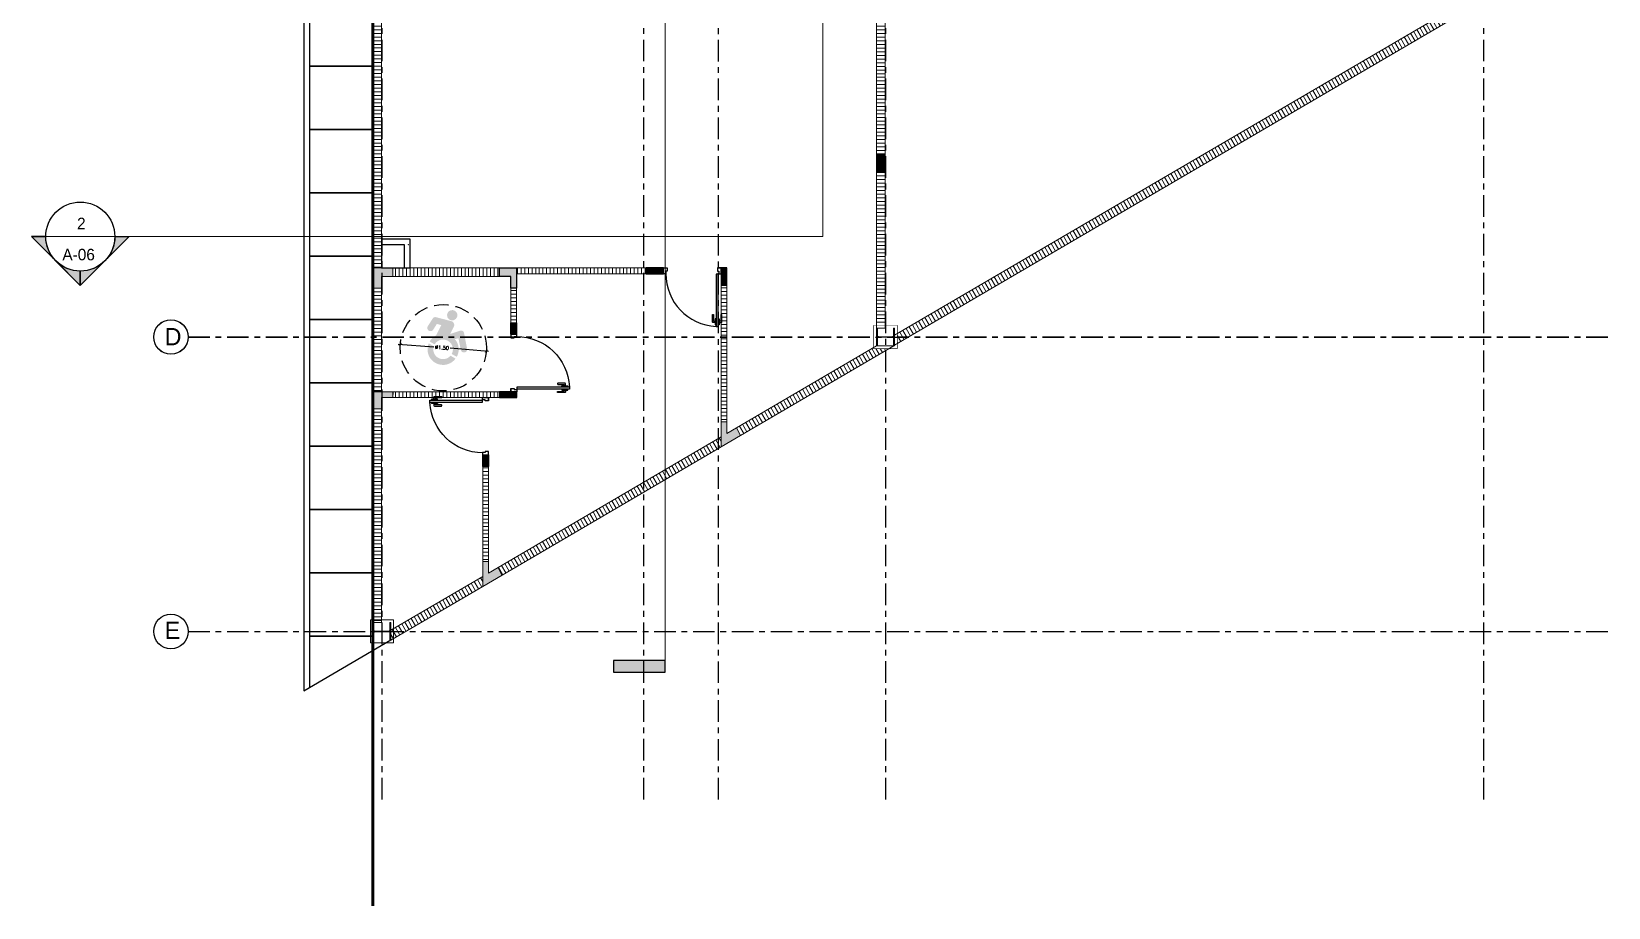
# Model space of a CAD drawing. Header units: metres. Extents: x -59490.8 to -59419, y 29869.1 to 29899.5.
# Drawn here: x -59490.82 to -59463.41, y 29869.07 to 29884.29 of the extents above; entities that cross this region are included whole.
import ezdxf

# ---------------------------------------------------------------- set-up
doc = ezdxf.new("R2010")
doc.units = ezdxf.units.M
doc.set_wipeout_variables(frame=1)
for name, pattern in [('CENTER', [2, 1.25, -0.25, 0.25, -0.25]), ('HIDDEN', [0.375, 0.25, -0.125]), ('OCULTA2', [0.3, 0.2, -0.1])]:
    doc.linetypes.add(name, pattern=pattern)
for name, color, linetype in [('AR-ACERA', 30, 'Continuous'), ('AR-DISCAPACITADO', 140, 'Continuous'), ('AR-SECCIONES CORTES', 137, 'Continuous'), ('AR-TINA LAVAR', 7, 'Continuous'), ('AR-VENTANA Y PUERTA', 143, 'Continuous'), ('ES-COLUMNA', 237, 'Continuous'), ('ES-TECHO', 154, 'Continuous'), ('LC-EJE', 105, 'Continuous')]:
    doc.layers.add(name, color=color, linetype=linetype)
doc.layers.add('AR-MURO', color=40, linetype='Continuous', lineweight=0)
doc.layers.add('ES-PLANTA', color=7, linetype='Continuous', lineweight=0)
doc.styles.add('Arial_1', font='arial.ttf', dxfattribs={"height": 0.385})
doc.styles.add('texto', font='romans.shx')
doc.dimstyles.new('DIM 25', dxfattribs={"dimtxt": 0.063, "dimasz": 0.054, "dimexe": 0.04, "dimexo": 0.05, "dimgap": 0.02, "dimtad": 1, "dimzin": 1, "dimdsep": 46, "dimtxsty": 'texto', "dimblk": 'ARCHTICK', "dimcen": 0.05, "dimdle": 0.04, "dimclrd": 256, "dimclre": 256, "dimclrt": 256, "dimadec": 0, "dimazin": 0, "dimtfac": 1, "dimtmove": 2, "dimatfit": 3, "dimldrblk": 'OPEN90', "dimfxl": 0.04, "dimlwd": -1, "dimarcsym": 0})

# ---------------------------------------------------------------- blocks, each defined once
blk = doc.blocks.new('C1')
at = {"transparency": 33554687}
h = blk.add_hatch(color=256, dxfattribs=at)
h.dxf.hatch_style = 1
h.paths.add_polyline_path([(1417.586, 300.621), (1417.486, 300.621), (1417.486, 300.321), (1417.586, 300.321)])
blk.add_lwpolyline([(1417.586, 300.621), (1417.486, 300.621), (1417.486, 300.321), (1417.586, 300.321)], close=True)
blk = doc.blocks.new('Sección - M_Extremo final de sección - Rellenado-28045-Nivel 1')
blk.add_hatch(color=256).paths.add_polyline_path([(0, 0.009), (0, 0), (-0.002, 0), (-0.002, 0.009)], flags=0)
for p, q in [((0, 0.009), (-0.002, 0.009)), ((-0.002, 0.009), (-0.002, 0)), ((0, 0), (0, 0.009)), ((-0.002, 0), (0, 0))]:
    blk.add_line(p, q)
blk = doc.blocks.new('Sección - M_Extremo inicial de sección - Rellenado-1049-Nivel 1')
h = blk.add_hatch(color=256)
edge = h.paths.add_edge_path(flags=0)
edge.add_line((-0.006, 0.00849), (-0.006, 0.006))
edge.add_arc((-0.006, 0), 0.006, 90, 135)
edge.add_line((-0.01024, 0.00424), (-0.006, 0.00849))
h = blk.add_hatch(color=256)
edge = h.paths.add_edge_path(flags=0)
edge.add_line((-0.006, 0.00849), (-0.00176, 0.00424))
edge.add_arc((-0.006, 0), 0.006, 45, 90)
edge.add_line((-0.006, 0.006), (-0.006, 0.00849))
h = blk.add_hatch(color=256)
edge = h.paths.add_edge_path(flags=0)
edge.add_line((-0.01449, 0), (-0.01024, 0.00424))
edge.add_arc((-0.006, 0), 0.006, 135, 180)
edge.add_line((-0.012, 0), (-0.01449, 0))
h = blk.add_hatch(color=256)
edge = h.paths.add_edge_path(flags=0)
edge.add_line((0.00249, 0), (0, 0))
edge.add_arc((-0.006, 0), 0.006, 360, 405)
edge.add_line((-0.00176, 0.00424), (0.00249, 0))
for p, q in [((-0.006, 0.00849), (-0.01449, 0)), ((-0.006, 0.00849), (-0.01024, 0.00424)), ((-0.006, 0.00849), (0.00249, 0)), ((-0.006, 0.006), (-0.006, 0.00849)), ((-0.006, 0.00849), (-0.006, 0.006)), ((-0.00176, 0.00424), (-0.006, 0.00849)), ((-0.01024, 0.00424), (-0.01449, 0)), ((0.00249, 0), (-0.00176, 0.00424)), ((-0.01449, 0), (-0.012, 0)), ((0, 0), (0.00249, 0)), ((-0.012, 0), (-0.01449, 0)), ((0, 0), (0.00249, 0))]:
    blk.add_line(p, q)
for start, end in [(360, 180), (90, 135), (45, 90), (135, 180), (360, 45), (180, 360)]:
    blk.add_arc((-0.006, 0), 0.006, start, end)
blk = doc.blocks.new('PUERTA 1')
at = {"layer": 'AR-VENTANA Y PUERTA', "color": 0}
for p, q in [((676477.524, 1005629.485), (676477.584, 1005629.485)), ((676477.541, 1005629.385), (676477.584, 1005629.385))]:
    blk.add_line(p, q, dxfattribs=at)
at = {"layer": 'AR-VENTANA Y PUERTA'}
for points in [[(676476.584, 1005629.385), (676476.584, 1005629.485), (676476.644, 1005629.485), (676476.644, 1005629.43), (676476.624, 1005629.43), (676476.624, 1005629.385)], [(676477.584, 1005629.385), (676477.584, 1005629.485), (676477.524, 1005629.485), (676477.524, 1005629.43), (676477.544, 1005629.43), (676477.544, 1005629.385)], [(676477.496, 1005629.378), (676477.496, 1005628.468), (676477.536, 1005628.468), (676477.536, 1005629.378)]]:
    blk.add_lwpolyline(points, close=True, dxfattribs=at)
for points in [[(676477.479, 1005628.538), (676477.444, 1005628.538, -0.414214), (676477.434, 1005628.548), (676477.434, 1005628.668, -0.414214), (676477.444, 1005628.678), (676477.444, 1005628.678, -0.414214), (676477.454, 1005628.668), (676477.454, 1005628.568, 0.414214), (676477.464, 1005628.558), (676477.479, 1005628.558)], [(676477.553, 1005628.538), (676477.588, 1005628.538, 0.414214), (676477.598, 1005628.548), (676477.598, 1005628.668, 0.414214), (676477.588, 1005628.678), (676477.588, 1005628.678, 0.414214), (676477.578, 1005628.668), (676477.578, 1005628.568, -0.414214), (676477.568, 1005628.558), (676477.553, 1005628.558)]]:
    blk.add_lwpolyline(points, format="xyb", dxfattribs=at)
for points in [[(676477.496, 1005628.602), (676477.479, 1005628.602), (676477.479, 1005628.494), (676477.496, 1005628.494)], [(676477.536, 1005628.602), (676477.553, 1005628.602), (676477.553, 1005628.494), (676477.536, 1005628.494)]]:
    blk.add_lwpolyline(points, dxfattribs=at)
blk.add_circle((676477.541, 1005629.38), 0.005, dxfattribs=at)
at = {"layer": 'AR-VENTANA Y PUERTA', "ltscale": 0.1}
blk.add_arc((676477.542, 1005629.385), 0.919, 180, 267.1198, dxfattribs=at)
blk = doc.blocks.new('_ArchTick')
at = {"color": 0, "const_width": 0.15}
blk.add_lwpolyline([(-0.5, -0.5), (0.5, 0.5)], dxfattribs=at)
blk = doc.blocks.new('*D70')
at = {"layer": 'AR-DISCAPACITADO', "transparency": 16777216}
for p, q in [((-59484.451, 29878.86), (-59483.831, 29878.81)), ((-59482.876, 29878.733), (-59483.543, 29878.787))]:
    blk.add_line(p, q, dxfattribs=at)
at = {"layer": 'Defpoints', "color": 0, "transparency": 16777216}
for p in [(-59484.411, 29878.856), (-59482.916, 29878.736)]:
    blk.add_point(p, dxfattribs=at)
at = {"layer": 'AR-DISCAPACITADO', "transparency": 16777216, "xscale": 0.05400000000000001, "yscale": 0.05400000000000001, "zscale": 0.05400000000000001}
for p, rotation in [((-59484.411, 29878.856), 175.4049100110047), ((-59482.916, 29878.736), 355.4049100110047)]:
    blk.add_blockref('_ArchTick', p, dxfattribs=dict(at, rotation=rotation))
at = {"layer": 'AR-DISCAPACITADO', "transparency": 16777216, "insert": (-59483.687, 29878.798), "char_height": 0.063, "attachment_point": 5, "rotation": 355.4049, "style": 'texto'}
blk.add_mtext('∅1.50', dxfattribs=at)
blk = doc.blocks.new('_Open90')
at = {"color": 0, "linetype": 'ByBlock', "lineweight": -2}
for p, q in [((0, 0), (-1, 0)), ((-0.5, 0.5), (0, 0)), ((0, 0), (-0.5, -0.5))]:
    blk.add_line(p, q, dxfattribs=at)

msp = doc.modelspace()

# ---------------------------------------------------------------- hatches: boundary and pattern name
at = {"layer": 'AR-DISCAPACITADO', "transparency": 33554595}
h = msp.add_hatch(color=256, dxfattribs=at)
h.dxf.hatch_style = 1
h.set_gradient(color1=(0, 0, 255), color2=(0, 0, 255), tint=1)
h.paths.add_polyline_path([(-59483.423, 29879.385, 1), (-59483.596, 29879.337, 1)])
h.paths.add_polyline_path([(-59483.51, 29879.254), (-59483.792, 29879.327, 0.325576), (-59483.847, 29879.306), (-59483.939, 29879.162, 0.942261), (-59483.838, 29879.112), (-59483.777, 29879.209), (-59483.699, 29879.189), (-59483.787, 29879.012, 0.148398), (-59483.902, 29878.905), (-59483.815, 29878.854, -0.984488), (-59483.518, 29878.687), (-59483.43, 29878.638, 0.31217), (-59483.463, 29878.945), (-59483.401, 29878.963), (-59483.36, 29878.755, 0.969238), (-59483.251, 29878.78), (-59483.304, 29879.052, 0.46719), (-59483.37, 29879.093), (-59483.543, 29879.036), (-59483.486, 29879.154, 0.426384)])
h.paths.add_polyline_path([(-59483.83, 29878.822), (-59483.918, 29878.873, 0.158843), (-59483.932, 29878.705), (-59483.717, 29878.502, 0.285018), (-59483.451, 29878.607), (-59483.539, 29878.657, -0.820416)])
h.paths.add_polyline_path([(-59483.932, 29878.705, 0.297372), (-59483.717, 29878.502)])
at = {"layer": 'AR-MURO', "transparency": 33554687}
h = msp.add_hatch(dxfattribs=at)
h.set_pattern_fill('ANSI31', color=256, scale=0.02, angle=135)
h.set_pattern_definition([(180, (-735895.273235, -975752.03356), (0, -0.0635), [])])
h.paths.add_polyline_path([(-59484.888, 29884.879), (-59484.738, 29884.879), (-59484.738, 29880.183), (-59484.888, 29880.183)])
at = {"layer": 'AR-MURO', "lineweight": 0}
h = msp.add_hatch(dxfattribs=at)
h.set_pattern_fill('ANSI31', color=256, scale=0.02, angle=45, style=0)
h.set_pattern_definition([(90, (-735887.57325, -975749.4925), (-0.0635, 0), [])])
h.paths.add_polyline_path([(-59484.538, 29880.183), (-59482.69, 29880.183), (-59482.69, 29880.033), (-59484.538, 29880.033)])
h = msp.add_hatch(dxfattribs=at)
h.set_pattern_fill('ANSI31', color=256, scale=0.02, angle=45, style=0)
h.set_pattern_definition([(90, (-735885.70989, -975748.686896), (-0.0635, 0), [])])
h.paths.add_polyline_path([(-59482.388, 29880.183), (-59480.136, 29880.183), (-59480.136, 29880.083), (-59482.388, 29880.083)])
at = {"layer": 'AR-MURO', "transparency": 33554687}
h = msp.add_hatch(dxfattribs=at)
h.set_pattern_fill('ANSI31', color=256, scale=0.02, angle=135)
h.set_pattern_definition([(180, (-735898.83664, -975758.939485), (0, -0.0635), [])])
h.paths.add_polyline_path([(-59484.888, 29879.833), (-59484.738, 29879.833), (-59484.738, 29878.031), (-59484.888, 29878.031)])
h = msp.add_hatch(dxfattribs=at)
h.set_pattern_fill('ANSI31', color=256, scale=0.02, angle=135)
h.set_pattern_definition([(180, (-735895.89184, -975758.78679), (0, -0.0635), [])])
h.paths.add_polyline_path([(-59482.49, 29879.833), (-59482.39, 29879.833), (-59482.39, 29879.226), (-59482.49, 29879.226)])
h = msp.add_hatch(dxfattribs=at)
h.set_pattern_fill('ANSI31', color=256, scale=0.02, angle=135)
h.set_pattern_definition([(180, (-735886.934004, -975749.342535), (0, -0.0635), [])])
h.paths.add_polyline_path([(-59478.836, 29879.883), (-59478.736, 29879.883), (-59478.736, 29877.507), (-59478.836, 29877.507)])
at = {"layer": 'AR-MURO', "lineweight": 0}
h = msp.add_hatch(dxfattribs=at)
h.set_pattern_fill('ANSI31', color=256, scale=0.02, angle=45, style=0)
h.set_pattern_definition([(90, (-735887.573666, -975751.231337), (-0.0635, 0), [])])
h.paths.add_polyline_path([(-59484.539, 29878.031), (-59482.69, 29878.031), (-59482.69, 29877.931), (-59484.539, 29877.931)])
at = {"layer": 'AR-MURO', "transparency": 33554687}
h = msp.add_hatch(dxfattribs=at)
h.set_pattern_fill('ANSI31', color=256, scale=0.02, angle=135)
h.set_pattern_definition([(180, (-735898.31616, -975762.933704), (0, -0.0635), [])])
h.paths.add_polyline_path([(-59484.888, 29874.019), (-59484.738, 29874.019), (-59484.738, 29877.733), (-59484.888, 29877.733)])
h = msp.add_hatch(dxfattribs=at)
h.set_pattern_fill('ANSI31', color=256, scale=0.02, angle=255)
h.set_pattern_definition([(300, (-735886.637704, -975752.173285), (0.0549926131403, 0.03175), [])])
h.paths.add_polyline_path([(-59482.711, 29874.979), (-59482.641, 29874.846), (-59478.837, 29877.073), (-59478.837, 29877.247)])
h = msp.add_hatch(dxfattribs=at)
h.set_pattern_fill('ANSI31', color=256, scale=0.02, angle=135)
h.set_pattern_definition([(180, (-735887.792224, -975751.26673), (0, -0.0635), [])])
h.paths.add_polyline_path([(-59482.98, 29876.733), (-59482.88, 29876.733), (-59482.881, 29875.081), (-59482.98, 29875.081)])
h = msp.add_hatch(dxfattribs=at)
h.set_pattern_fill('ANSI31', color=256, scale=0.02, angle=255)
h.set_pattern_definition([(300, (-735890.41265, -975753.59593), (0.0549926131403, 0.03175), [])])
h.paths.add_polyline_path([(-59484.576, 29873.887), (-59484.576, 29873.713), (-59482.98, 29874.648), (-59482.98, 29874.822)])
at = {"layer": 'ES-COLUMNA', "transparency": 33554687}
h = msp.add_hatch(color=256, dxfattribs=at)
h.dxf.hatch_style = 1
h.paths.add_polyline_path([(-59476.134, 29881.857), (-59475.984, 29881.857), (-59475.984, 29882.157), (-59476.134, 29882.157)])
h = msp.add_hatch(color=256, dxfattribs=at)
h.dxf.hatch_style = 1
h.paths.add_polyline_path([(-59484.539, 29880.183), (-59484.539, 29880.033), (-59484.738, 29880.033), (-59484.738, 29879.833), (-59484.888, 29879.833), (-59484.888, 29880.183)])
h = msp.add_hatch(color=256, dxfattribs=at)
h.dxf.hatch_style = 1
h.paths.add_polyline_path([(-59482.389, 29879.833), (-59482.489, 29879.833), (-59482.489, 29880.033), (-59482.689, 29880.033), (-59482.689, 29880.183), (-59482.389, 29880.183)])
h = msp.add_hatch(color=256, dxfattribs=at)
h.dxf.hatch_style = 1
h.paths.add_polyline_path([(-59479.836, 29880.083), (-59479.836, 29880.183), (-59480.136, 29880.183), (-59480.136, 29880.083)])
h = msp.add_hatch(color=256, dxfattribs=at)
h.dxf.hatch_style = 1
h.paths.add_polyline_path([(-59479.836, 29880.083), (-59479.836, 29880.183), (-59480.136, 29880.183), (-59480.136, 29880.083)])
h = msp.add_hatch(dxfattribs=at)
h.set_pattern_fill('ANSI31', color=256, scale=0.005)
h.set_pattern_definition([(45, (-735888.370879, -975751.3739), (-0.01122532015134, 0.01122532015134), [])])
h.paths.add_polyline_path([(-59482.49, 29879.231), (-59482.39, 29879.231), (-59482.39, 29879.031), (-59482.49, 29879.031)])
h = msp.add_hatch(color=256, dxfattribs=at)
h.dxf.hatch_style = 1
h.paths.add_polyline_path([(-59484.538, 29878.031), (-59484.539, 29877.931), (-59484.738, 29877.931), (-59484.738, 29877.733), (-59484.888, 29877.733), (-59484.888, 29878.031)])
h = msp.add_hatch(color=256, dxfattribs=at)
h.dxf.hatch_style = 1
h.paths.add_polyline_path([(-59482.389, 29877.931), (-59482.389, 29878.031), (-59482.689, 29878.031), (-59482.689, 29877.931)])
at = {"layer": 'ES-COLUMNA', "lineweight": 0, "transparency": 33554687}
h = msp.add_hatch(color=256, dxfattribs=at)
h.dxf.hatch_style = 1
h.paths.add_polyline_path([(-59478.498, 29877.272), (-59478.836, 29877.073), (-59478.836, 29877.507), (-59478.736, 29877.507), (-59478.737, 29877.307), (-59478.567, 29877.404)])
at = {"layer": 'ES-COLUMNA', "transparency": 33554687}
h = msp.add_hatch(color=256, dxfattribs=at)
h.dxf.hatch_style = 1
h.paths.add_polyline_path([(-59482.98, 29875.081), (-59482.88, 29875.081), (-59482.88, 29874.881), (-59482.711, 29874.979), (-59482.641, 29874.846), (-59482.98, 29874.648)])
at = {"layer": 'ES-PLANTA', "transparency": 33554687}
h = msp.add_hatch(color=256, dxfattribs=at)
h.dxf.hatch_style = 1
h.paths.add_polyline_path([(-59482.39, 29879.833), (-59482.49, 29879.833), (-59482.49, 29880.033), (-59482.69, 29880.033), (-59482.69, 29880.183), (-59482.39, 29880.183)])
h = msp.add_hatch(dxfattribs=at)
h.set_pattern_fill('ANSI31', color=256, scale=0.005)
h.set_pattern_definition([(45, (-735888.861333, -975753.671708), (-0.01122532015134, 0.01122532015134), [])])
h.paths.add_polyline_path([(-59482.98, 29876.933), (-59482.88, 29876.933), (-59482.88, 29876.733), (-59482.98, 29876.733)])

# ---------------------------------------------------------------- linework, layer by layer
for p, q in [((-59484.888, 29874.117), (-59484.888, 29874.117)), ((-59484.732, 29873.872), (-59484.732, 29873.861)), ((-59484.732, 29873.872), (-59484.732, 29873.861))]:
    msp.add_line(p, q)
msp.add_lwpolyline([(-59482.39, 29879.833), (-59482.49, 29879.833), (-59482.49, 29880.033), (-59482.69, 29880.033), (-59482.69, 29880.183), (-59482.39, 29880.183)], close=True)
for points in [[(-59482.98, 29876.933), (-59482.88, 29876.933)], [(-59482.98, 29876.733), (-59482.98, 29876.933)], [(-59482.88, 29876.733), (-59482.98, 29876.733)], [(-59482.88, 29876.933), (-59482.88, 29876.733)], [(-59482.711, 29874.979), (-59482.641, 29874.846)]]:
    msp.add_lwpolyline(points)
at = {"layer": 'AR-ACERA'}
for p, q in [((-59486.088, 29893.733), (-59486.088, 29872.832)), ((-59484.576, 29873.713), (-59486.09, 29872.827))]:
    msp.add_line(p, q, dxfattribs=at)
for points in [[(-59484.888, 29884.786), (-59485.988, 29884.786), (-59485.988, 29883.686), (-59484.888, 29883.686)], [(-59484.888, 29883.686), (-59485.988, 29883.686), (-59485.988, 29882.586), (-59484.888, 29882.586)], [(-59484.888, 29882.586), (-59485.988, 29882.586), (-59485.988, 29881.486), (-59484.888, 29881.486)], [(-59484.888, 29881.486), (-59485.988, 29881.486), (-59485.988, 29880.386), (-59484.888, 29880.386)], [(-59484.888, 29880.386), (-59485.988, 29880.386), (-59485.988, 29879.286), (-59484.888, 29879.286)], [(-59484.888, 29879.286), (-59485.988, 29879.286), (-59485.988, 29878.186), (-59484.888, 29878.186)], [(-59484.888, 29878.186), (-59485.988, 29878.186), (-59485.988, 29877.086), (-59484.888, 29877.086)], [(-59484.888, 29877.086), (-59485.988, 29877.086), (-59485.988, 29875.986), (-59484.888, 29875.986)], [(-59484.888, 29875.986), (-59485.988, 29875.986), (-59485.988, 29874.886), (-59484.888, 29874.886)], [(-59484.888, 29874.886), (-59485.988, 29874.886), (-59485.988, 29873.786), (-59484.888, 29873.786)]]:
    msp.add_lwpolyline(points, close=True, dxfattribs=at)
msp.add_lwpolyline([(-59484.888, 29873.714), (-59484.888, 29873.786), (-59485.988, 29873.786), (-59485.988, 29872.89)], dxfattribs=at)
at = {"layer": 'AR-DISCAPACITADO', "linetype": 'HIDDEN'}
msp.add_circle((-59483.664, 29878.796), 0.75, dxfattribs=at)
at = {"layer": 'AR-MURO'}
for points in [[(-59484.888, 29884.879), (-59484.738, 29884.879), (-59484.738, 29880.183), (-59484.888, 29880.183)], [(-59484.539, 29880.183), (-59482.69, 29880.183), (-59482.69, 29880.033), (-59484.539, 29880.033)], [(-59482.388, 29880.183), (-59480.136, 29880.183), (-59480.136, 29880.083), (-59482.388, 29880.083)], [(-59484.888, 29879.833), (-59484.738, 29879.833), (-59484.738, 29878.033), (-59484.888, 29878.033)], [(-59482.49, 29879.833), (-59482.39, 29879.833), (-59482.39, 29879.231), (-59482.49, 29879.231)], [(-59478.836, 29879.883), (-59478.736, 29879.883), (-59478.736, 29877.507), (-59478.836, 29877.507)], [(-59484.539, 29878.031), (-59482.689, 29878.031), (-59482.689, 29877.931), (-59484.539, 29877.931)], [(-59484.888, 29874.019), (-59484.738, 29874.019), (-59484.738, 29877.733), (-59484.888, 29877.733)], [(-59482.98, 29876.733), (-59482.88, 29876.733), (-59482.88, 29875.081), (-59482.98, 29875.081)]]:
    msp.add_lwpolyline(points, close=True, dxfattribs=at)
for points in [[(-59482.711, 29874.979), (-59482.641, 29874.846), (-59478.836, 29877.073), (-59478.837, 29877.247), (-59482.711, 29874.979)], [(-59484.576, 29873.887), (-59484.576, 29873.713), (-59482.98, 29874.648), (-59482.98, 29874.822), (-59484.576, 29873.887)]]:
    msp.add_lwpolyline(points, dxfattribs=at)
at = {"layer": 'AR-SECCIONES CORTES', "lineweight": 0}
for p, q in [((-59479.807, 29898.15), (-59479.807, 29873.36)), ((-59477.069, 29880.728), (-59477.069, 29890.699)), ((-59490.822, 29880.728), (-59477.069, 29880.728))]:
    msp.add_line(p, q, dxfattribs=at)
at = {"layer": 'AR-TINA LAVAR'}
for points in [[(-59484.738, 29880.183), (-59484.238, 29880.183), (-59484.238, 29880.683), (-59484.738, 29880.683)], [(-59484.738, 29880.183), (-59484.338, 29880.183), (-59484.338, 29880.583), (-59484.738, 29880.583)]]:
    msp.add_lwpolyline(points, close=True, dxfattribs=at)
at = {"layer": 'ES-COLUMNA'}
for points in [[(-59476.134, 29881.857), (-59475.984, 29881.857), (-59475.984, 29882.157), (-59476.134, 29882.157)], [(-59479.836, 29880.083), (-59479.836, 29880.183), (-59480.136, 29880.183), (-59480.136, 29880.083)], [(-59479.836, 29880.083), (-59479.836, 29880.183), (-59480.136, 29880.183), (-59480.136, 29880.083)], [(-59482.49, 29879.231), (-59482.39, 29879.231), (-59482.39, 29879.031), (-59482.49, 29879.031)], [(-59482.389, 29877.931), (-59482.389, 29878.031), (-59482.689, 29878.031), (-59482.689, 29877.931)]]:
    msp.add_lwpolyline(points, close=True, dxfattribs=at)
at = {"layer": 'ES-COLUMNA', "lineweight": 0}
for points in [[(-59475.778, 29878.783), (-59475.778, 29879.183), (-59476.178, 29879.183), (-59476.178, 29878.783)], [(-59484.532, 29873.666), (-59484.532, 29874.066), (-59484.932, 29874.066), (-59484.932, 29873.666)]]:
    msp.add_lwpolyline(points, close=True, dxfattribs=at)
at = {"layer": 'ES-COLUMNA', "color": 0, "lineweight": 0}
msp.add_lwpolyline([(-59482.98, 29875.081), (-59482.88, 29875.081), (-59482.88, 29874.881), (-59482.711, 29874.979), (-59482.641, 29874.846), (-59482.98, 29874.648)], close=True, dxfattribs=at)
at = {"layer": 'ES-COLUMNA', "lineweight": 0}
msp.add_lwpolyline([(-59484.593, 29873.714), (-59484.593, 29873.846, 0.414214), (-59484.608, 29873.861), (-59484.856, 29873.861, 0.414214), (-59484.871, 29873.846), (-59484.871, 29873.714), (-59484.888, 29873.714), (-59484.888, 29874.019), (-59484.871, 29874.019), (-59484.871, 29873.887, 0.414214), (-59484.856, 29873.872), (-59484.608, 29873.872, 0.414214), (-59484.593, 29873.887), (-59484.593, 29874.019), (-59484.576, 29874.019), (-59484.576, 29873.714)], format="xyb", close=True, dxfattribs=at)
at = {"layer": 'ES-PLANTA', "linetype": 'OCULTA2', "lineweight": 0, "const_width": 0.05}
msp.add_lwpolyline([(-59484.89, 29899.485), (-59484.89, 29869.096)], dxfattribs=at)
at = {"layer": 'ES-PLANTA', "color": 0, "lineweight": 0}
msp.add_lwpolyline([(-59484.539, 29880.183), (-59484.539, 29880.033), (-59484.738, 29880.033), (-59484.738, 29879.833), (-59484.888, 29879.833), (-59484.888, 29880.183)], close=True, dxfattribs=at)
at = {"layer": 'ES-PLANTA'}
for points in [[(-59482.39, 29879.833), (-59482.49, 29879.833), (-59482.49, 29880.033), (-59482.69, 29880.033), (-59482.69, 29880.183), (-59482.39, 29880.183), (-59482.39, 29879.833)], [(-59482.98, 29875.081), (-59482.88, 29875.081), (-59482.88, 29874.881), (-59482.711, 29874.979), (-59482.641, 29874.846), (-59482.98, 29874.648), (-59482.98, 29875.081)]]:
    msp.add_lwpolyline(points, dxfattribs=at)
for points in [[(-59482.39, 29879.833), (-59482.49, 29879.833), (-59482.49, 29880.033), (-59482.69, 29880.033), (-59482.69, 29880.183), (-59482.39, 29880.183)], [(-59484.538, 29878.031), (-59484.539, 29877.931), (-59484.738, 29877.931), (-59484.738, 29877.733), (-59484.888, 29877.733), (-59484.888, 29878.031)], [(-59482.98, 29875.081), (-59482.88, 29875.081), (-59482.88, 29874.881), (-59482.711, 29874.979), (-59482.641, 29874.846), (-59482.98, 29874.648)]]:
    msp.add_lwpolyline(points, close=True, dxfattribs=at)
at = {"layer": 'ES-PLANTA', "color": 0, "lineweight": 0}
msp.add_lwpolyline([(-59479.836, 29880.183), (-59479.836, 29880.083)], dxfattribs=at)
at = {"layer": 'ES-PLANTA', "color": 0}
for points in [[(-59479.836, 29880.183), (-59479.836, 29880.083)], [(-59482.49, 29879.031), (-59482.39, 29879.031)], [(-59482.489, 29879.031), (-59482.39, 29879.031)]]:
    msp.add_lwpolyline(points, dxfattribs=at)
at = {"layer": 'ES-PLANTA', "linetype": 'HIDDEN', "lineweight": 0, "ltscale": 0.02}
msp.add_lwpolyline([(-59478.736, 29879.983), (-59478.838, 29879.983)], dxfattribs=at)
at = {"layer": 'ES-PLANTA', "lineweight": 0}
msp.add_lwpolyline([(-59478.836, 29877.507), (-59478.736, 29877.507), (-59478.737, 29877.307), (-59478.567, 29877.404), (-59478.498, 29877.272), (-59478.836, 29877.073), (-59478.836, 29877.507)], dxfattribs=at)
for points in [[(-59478.836, 29877.507), (-59478.736, 29877.507), (-59478.737, 29877.307), (-59478.567, 29877.404), (-59478.498, 29877.272), (-59478.836, 29877.073)], [(-59484.532, 29873.666), (-59484.532, 29874.066), (-59484.932, 29874.066), (-59484.932, 29873.666)], [(-59484.532, 29873.666), (-59484.532, 29874.066), (-59484.932, 29874.066), (-59484.932, 29873.666)], [(-59484.532, 29873.666), (-59484.532, 29874.066), (-59484.932, 29874.066), (-59484.932, 29873.666)]]:
    msp.add_lwpolyline(points, close=True, dxfattribs=at)
msp.add_lwpolyline([(-59484.593, 29873.714), (-59484.593, 29873.846, 0.414214), (-59484.608, 29873.861), (-59484.856, 29873.861, 0.414214), (-59484.871, 29873.846), (-59484.871, 29873.714), (-59484.888, 29873.714), (-59484.888, 29874.019), (-59484.871, 29874.019), (-59484.871, 29873.887, 0.414214), (-59484.856, 29873.872), (-59484.608, 29873.872, 0.414214), (-59484.593, 29873.887), (-59484.593, 29874.019), (-59484.576, 29874.019), (-59484.576, 29873.714)], format="xyb", close=True, dxfattribs=at)
at = {"layer": 'ES-PLANTA'}
msp.add_point((-59484.274, 29880.589), dxfattribs=at)
at = {"layer": 'ES-TECHO', "lineweight": 0}
for p, q in [((-59484.739, 29880.183), (-59484.889, 29880.183)), ((-59478.736, 29880.183), (-59478.736, 29880.162))]:
    msp.add_line(p, q, dxfattribs=at)
at = {"layer": 'ES-TECHO'}
for p, q in [((-59484.739, 29880.183), (-59484.889, 29880.183)), ((-59482.49, 29879.231), (-59482.49, 29879.031)), ((-59482.49, 29879.231), (-59482.39, 29879.231)), ((-59482.49, 29879.231), (-59482.39, 29879.231)), ((-59482.39, 29879.031), (-59482.39, 29879.231)), ((-59482.39, 29879.031), (-59482.39, 29879.231)), ((-59482.49, 29879.031), (-59482.39, 29879.031)), ((-59482.489, 29879.031), (-59482.39, 29879.031)), ((-59482.98, 29876.933), (-59482.98, 29876.733)), ((-59482.98, 29876.933), (-59482.88, 29876.933)), ((-59482.88, 29876.733), (-59482.88, 29876.933))]:
    msp.add_line(p, q, dxfattribs=at)
at = {"layer": 'ES-TECHO', "color": 0, "lineweight": 0}
msp.add_line((-59478.836, 29880.183), (-59478.736, 29880.183), dxfattribs=at)
at = {"layer": 'LC-EJE', "linetype": 'CENTER', "ltscale": 0.3}
for p, q in [((-59484.732, 29896.298), (-59484.732, 29870.899)), ((-59484.732, 29896.298), (-59484.732, 29870.899)), ((-59480.182, 29896.298), (-59480.182, 29870.899)), ((-59480.182, 29896.298), (-59480.182, 29870.899)), ((-59478.886, 29896.297), (-59478.886, 29870.898)), ((-59478.886, 29896.297), (-59478.886, 29870.898)), ((-59465.585, 29896.298), (-59465.585, 29870.899)), ((-59465.585, 29896.298), (-59465.585, 29870.899)), ((-59488.099, 29873.866), (-59463.411, 29873.866)), ((-59488.099, 29873.866), (-59463.411, 29873.866))]:
    msp.add_line(p, q, dxfattribs=at)
at = {"layer": 'LC-EJE'}
for centre in [(-59488.399, 29878.983), (-59488.399, 29878.982), (-59488.399, 29873.866), (-59488.399, 29873.866)]:
    msp.add_circle(centre, 0.3, dxfattribs=at)

# ---------------------------------------------------------------- block references
msp.add_blockref('PUERTA 1', (-735956.42, -975749.302))
at = {"xscale": -1}
for p, rotation in [((946146.996, 706355.614), 90), ((-1065112.366, -646599.651), 270)]:
    msp.add_blockref('PUERTA 1', p, dxfattribs=dict(at, rotation=rotation))
at = {"layer": 'AR-SECCIONES CORTES', "lineweight": 0}
for name, p, xscale, yscale, zscale, rotation in [('Sección - M_Extremo inicial de sección - Rellenado-1049-Nivel 1', (-59489.374, 29880.728), -99.99999999999993, 99.99999999999993, 99.99999999999993, 180), ('Sección - M_Extremo final de sección - Rellenado-28045-Nivel 1', (-59479.807, 29873.359), 99.99999999999996, 99.99999999999996, 99.99999999999996, 90)]:
    msp.add_blockref(name, p, dxfattribs=dict(at, xscale=xscale, yscale=yscale, zscale=zscale, rotation=rotation))
at = {"layer": 'ES-COLUMNA', "lineweight": 0}
msp.add_blockref('C1', (-60896.322, 29579.562), dxfattribs=at)

# ---------------------------------------------------------------- texts
at = {"layer": 'AR-SECCIONES CORTES', "lineweight": 0, "char_height": 0.2, "attachment_point": 7, "style": 'Arial_1'}
for s, insert, width in [('{\\fCentury Gothic|b0|i0|c0|p34;2}', (-59490.031, 29880.855), 0.1924), ('{\\fCentury Gothic|b0|i0|c0|p34;A-06}', (-59490.286, 29880.312), 0.8097)]:
    msp.add_mtext(s, dxfattribs=dict(at, insert=insert, width=width))
at = {"layer": 'LC-EJE', "lineweight": 0, "char_height": 0.3, "width": 0.46427, "attachment_point": 1, "style": 'Arial_1'}
for s, insert in [('{\\fCentury Gothic|b0|i0|c0|p34;D}', (-59488.506, 29879.139)), ('{\\fCentury Gothic|b0|i0|c0|p34;E}', (-59488.506, 29874.034))]:
    msp.add_mtext(s, dxfattribs=dict(at, insert=insert))

# ---------------------------------------------------------------- dimensions: what is measured, and where the dimension line sits
at = {"layer": 'AR-DISCAPACITADO'}
dim = msp.add_diameter_dim_2p(p1=(-59482.916, 29878.736), p2=(-59484.411, 29878.856), dimstyle='DIM 25', dxfattribs=at)
dim.commit()
dim.dimension.update_dxf_attribs({"geometry": '*D70', "text_midpoint": (-59483.687, 29878.798), "dimtype": 163})

# ---------------------------------------------------------------- next in the draw order: wipeouts: each hides what was drawn before it
at = {"lineweight": 0}
msp.add_wipeout([(-59476.178, 29879.183), (-59475.778, 29879.183), (-59475.778, 29878.783), (-59476.178, 29878.783)], dxfattribs=at).dxf.layer = 'ES-COLUMNA'

# ---------------------------------------------------------------- next in the draw order: hatches: boundary and pattern name
at = {"layer": 'AR-MURO', "transparency": 33554687}
h = msp.add_hatch(dxfattribs=at)
h.set_pattern_fill('ANSI31', color=256, scale=0.02, angle=135)
h.set_pattern_definition([(180, (-735888.80584, -975755.019814), (0, -0.0635), [])])
h.paths.add_polyline_path([(-59476.134, 29879.135), (-59475.984, 29879.135), (-59475.984, 29884.879), (-59476.134, 29884.879)])
h = msp.add_hatch(dxfattribs=at)
h.set_pattern_fill('ANSI31', color=256, scale=0.02, angle=255)
h.set_pattern_definition([(300, (-735877.17993, -975746.80103), (0.0549926131403, 0.03175), [])])
h.paths.add_polyline_path([(-59475.822, 29879.012), (-59475.822, 29878.838), (-59465.458, 29884.905), (-59465.756, 29884.905)])
h = msp.add_hatch(dxfattribs=at)
h.set_pattern_fill('ANSI31', color=256, scale=0.02, angle=255)
h.set_pattern_definition([(300, (-735883.494396, -975750.068786), (0.0549926131403, 0.03175), [])])
h.paths.add_polyline_path([(-59478.568, 29877.405), (-59478.498, 29877.272), (-59475.835, 29878.83), (-59476.133, 29878.83)])

# ---------------------------------------------------------------- next in the draw order: linework, layer by layer
at = {"layer": 'ES-COLUMNA', "lineweight": 0}
msp.add_lwpolyline([(-59475.778, 29878.783), (-59475.778, 29879.183), (-59476.178, 29879.183), (-59476.178, 29878.783)], close=True, dxfattribs=at)
at = {"layer": 'ES-PLANTA', "lineweight": 0}
msp.add_lwpolyline([(-59475.839, 29878.83), (-59475.839, 29878.962, 0.414214), (-59475.854, 29878.977), (-59476.102, 29878.977, 0.414214), (-59476.117, 29878.962), (-59476.117, 29878.83), (-59476.134, 29878.83), (-59476.134, 29879.135), (-59476.117, 29879.135), (-59476.117, 29879.003, 0.414214), (-59476.102, 29878.988), (-59475.854, 29878.988, 0.414214), (-59475.839, 29879.003), (-59475.839, 29879.135), (-59475.822, 29879.135), (-59475.822, 29878.83)], format="xyb", close=True, dxfattribs=at)
at = {"layer": 'LC-EJE', "linetype": 'CENTER', "ltscale": 0.3}
for p, q in [((-59475.978, 29896.298), (-59475.978, 29870.899)), ((-59488.099, 29878.983), (-59463.411, 29878.983))]:
    msp.add_line(p, q, dxfattribs=at)

# ---------------------------------------------------------------- next in the draw order: wipeouts: each hides what was drawn before it
at = {"lineweight": 0}
msp.add_wipeout([(-59476.178, 29879.183), (-59475.778, 29879.183), (-59475.778, 29878.783), (-59476.178, 29878.783)], dxfattribs=at).dxf.layer = 'ES-COLUMNA'

# ---------------------------------------------------------------- next in the draw order: linework, layer by layer
at = {"layer": 'AR-MURO'}
msp.add_lwpolyline([(-59476.134, 29879.135), (-59475.984, 29879.135), (-59475.984, 29884.879), (-59476.134, 29884.879)], close=True, dxfattribs=at)
for points in [[(-59475.822, 29879.012), (-59475.822, 29878.838), (-59465.458, 29884.905), (-59465.756, 29884.905), (-59475.822, 29879.012)], [(-59478.568, 29877.405), (-59478.498, 29877.272), (-59475.835, 29878.83), (-59476.133, 29878.83), (-59478.568, 29877.405)]]:
    msp.add_lwpolyline(points, dxfattribs=at)
at = {"layer": 'ES-COLUMNA', "lineweight": 0}
msp.add_lwpolyline([(-59475.839, 29878.83), (-59475.839, 29878.962, 0.414214), (-59475.854, 29878.977), (-59476.102, 29878.977, 0.414214), (-59476.117, 29878.962), (-59476.117, 29878.83), (-59476.134, 29878.83), (-59476.134, 29879.135), (-59476.117, 29879.135), (-59476.117, 29879.003, 0.414214), (-59476.102, 29878.988), (-59475.854, 29878.988, 0.414214), (-59475.839, 29879.003), (-59475.839, 29879.135), (-59475.822, 29879.135), (-59475.822, 29878.83)], format="xyb", close=True, dxfattribs=at)
at = {"layer": 'LC-EJE', "linetype": 'CENTER', "ltscale": 0.3}
for p, q in [((-59475.978, 29896.298), (-59475.978, 29870.899)), ((-59488.099, 29878.982), (-59463.411, 29878.982))]:
    msp.add_line(p, q, dxfattribs=at)

doc.saveas('drawing.dxf')
